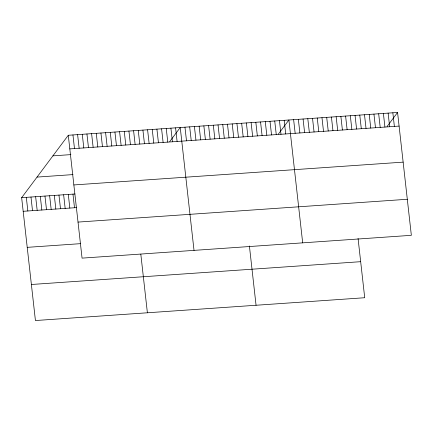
<?xml version="1.0" encoding="UTF-8"?>
<svg xmlns="http://www.w3.org/2000/svg" width="433" height="433" viewBox="0 0 433 433"><rect width="100%" height="100%" fill="white"/><g stroke="black" fill="none" stroke-linecap="round" stroke-linejoin="round"><path stroke-width="0.65" d="M358.069 238.469L364.716 297.731L35.43 320.539L21.65 197.681L68.284 135.269L397.57 112.461L411.35 235.319L82.064 258.128L68.284 135.269M169.709 141.607L180.242 127.513L194.022 250.377M278.376 134.078L288.903 119.99L302.683 242.848M387.042 126.55L397.57 112.461M69.81 148.898L399.096 126.09M52.896 155.864L70.888 154.619M37.038 177.086L73.025 174.591M73.854 184.945L403.139 162.137M21.65 197.681L74.963 193.984M23.176 211.304L76.489 207.613M78.021 222.086L407.307 199.272M27.219 247.351L80.533 243.66M31.387 284.492L360.673 261.684M392.845 112.786L394.371 126.414M388.12 113.116L389.646 126.745M383.394 113.441L384.926 127.069M378.669 113.771L380.201 127.399M373.944 114.096L375.476 127.724M369.219 114.426L370.751 128.049M364.499 114.75L366.026 128.379M359.774 115.081L361.301 128.704M355.049 115.405L356.575 129.034M350.324 115.735L351.85 129.359M345.599 116.06L347.125 129.689M340.874 116.39L342.406 130.014M336.149 116.715L337.68 130.344M331.424 117.04L332.955 130.669M326.699 117.37L328.23 130.999M321.979 117.695L323.505 131.323M317.254 118.025L318.78 131.654M312.529 118.35L314.055 131.978M307.803 118.68L309.33 132.309M303.078 119.005L304.605 132.633M298.353 119.335L299.88 132.958M293.628 119.66L295.16 133.288M284.178 120.314L285.71 133.943M279.453 120.645L280.985 134.268M274.733 120.969L276.259 134.598M270.008 121.3L271.534 134.923M265.283 121.624L266.809 135.253M260.558 121.949L262.084 135.578M255.833 122.279L257.359 135.908M251.108 122.604L252.639 136.233M246.382 122.934L247.914 136.563M241.657 123.259L243.189 136.888M236.932 123.589L238.464 137.212M249.408 245.998L256.055 305.254M232.212 123.914L233.739 137.542M227.487 124.244L229.014 137.867M222.762 124.569L224.289 138.197M218.037 124.899L219.563 138.522M213.312 125.224L214.838 138.852M208.587 125.554L210.113 139.177M203.862 125.879L205.394 139.507M199.137 126.209L200.668 139.832M194.412 126.533L195.943 140.162M189.686 126.858L191.218 140.487M184.967 127.188L186.493 140.817M175.576 127.838L177.102 141.467M170.911 128.163L172.437 141.786M166.245 128.482L167.771 142.111M161.579 128.807L163.111 142.435M156.914 129.131L158.446 142.76M152.248 129.456L153.78 143.079M147.588 129.776L149.114 143.404M142.922 130.1L144.449 143.729M138.257 130.425L139.783 144.048M133.591 130.744L135.118 144.373M128.926 131.069L130.452 144.698M140.817 254.187L147.388 312.783M124.26 131.394L125.792 145.017M119.595 131.713L121.126 145.342M114.929 132.038L116.461 145.667M110.269 132.363L111.795 145.991M105.603 132.687L107.13 146.311M100.938 133.007L102.464 146.635M96.272 133.332L97.798 146.96M91.607 133.656L93.133 147.28M86.941 133.976L88.473 147.604M82.275 134.3L83.807 147.929M77.61 134.625L79.142 148.254M72.95 134.944L74.476 148.573M72.966 194.125L74.492 207.753M68.3 194.449L69.827 208.073M63.635 194.769L65.161 208.397M58.969 195.094L60.496 208.722M54.304 195.418L55.835 209.047M49.638 195.743L51.17 209.366M44.972 196.062L46.504 209.691M40.307 196.387L41.839 210.016M35.647 196.712L37.173 210.335M30.981 197.031L32.507 210.66M26.316 197.356L27.842 210.985"/></g></svg>
